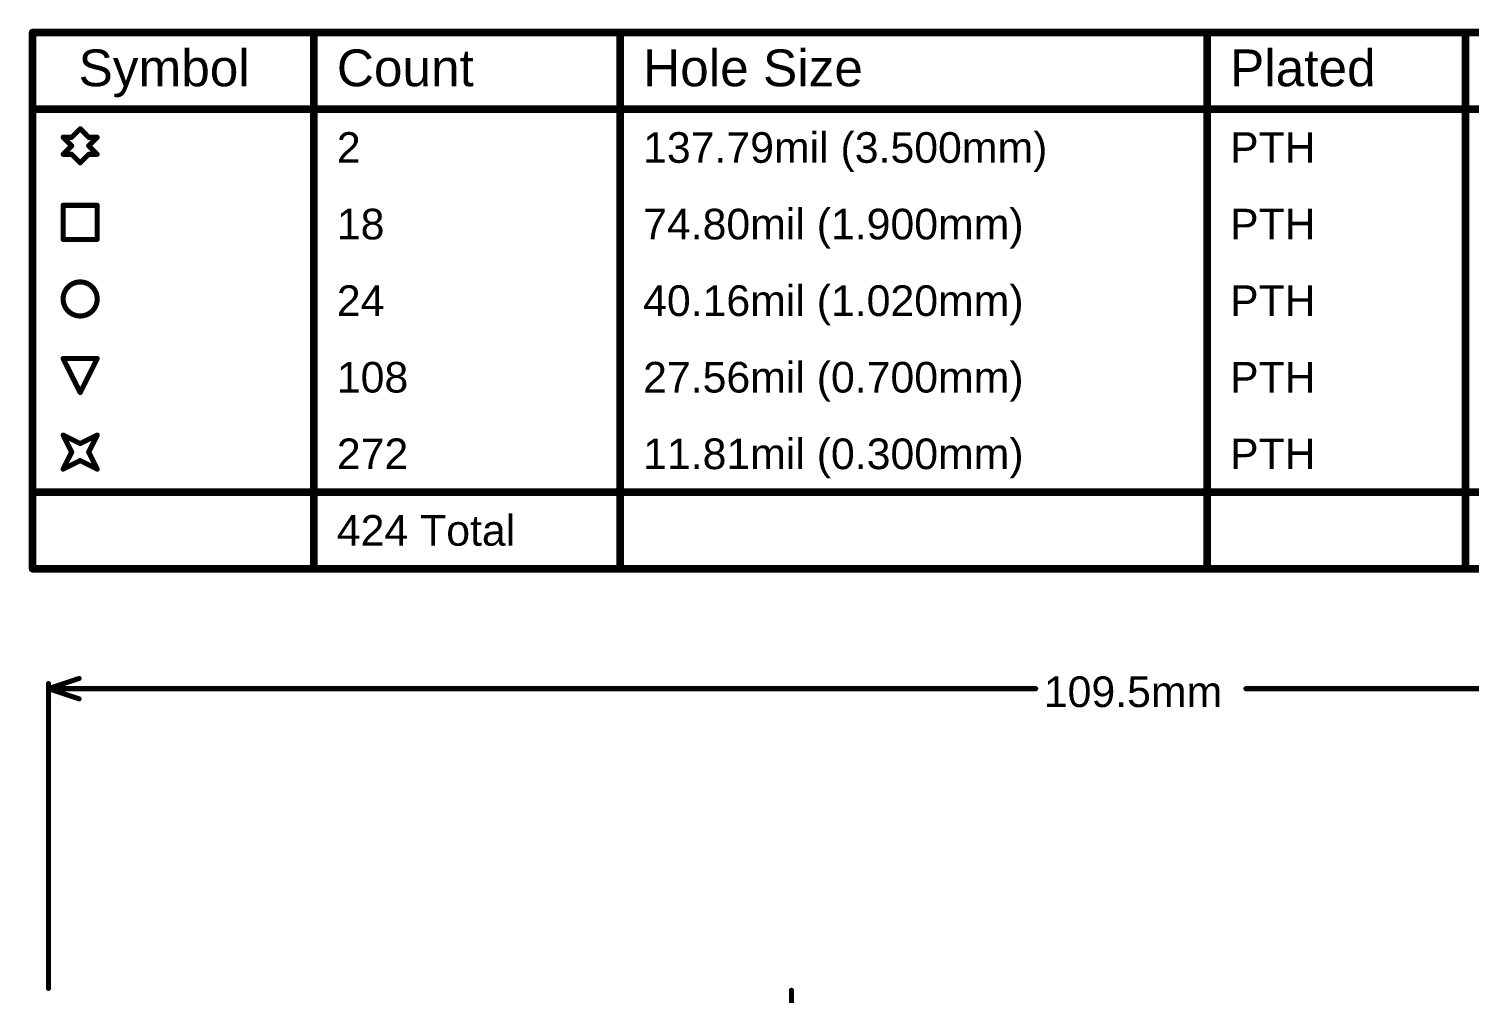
# Model space of a CAD drawing. Header units: inches. Extents: x -0.03 to 9.71, y 0.01 to 4.44.
# Drawn here: x -0.029 to 2.793, y 2.554 to 4.442 of the extents above; entities that cross this region are included whole.
import ezdxf

# ---------------------------------------------------------------- set-up
doc = ezdxf.new("R2010")
doc.units = ezdxf.units.IN
doc.header["$MEASUREMENT"] = 0
for name, color, linetype in [('Dimension', 6, 'Continuous'), ('Drill Drawing', 1, 'Continuous'), ('Top Overlay', 2, 'Continuous')]:
    doc.layers.add(name, color=color, linetype=linetype)
doc.styles.add('Arial', font='', dxfattribs={"height": 0.2})
doc.styles.get('Arial').set_extended_font_data('Arial')

msp = doc.modelspace()

# ---------------------------------------------------------------- linework, layer by layer
at = {"layer": 'Dimension', "const_width": 0.01}
for points in [[(0.0098, 3.15), (0.0698, 3.17)], [(0.0098, 2.563), (0.0098, 3.16)], [(0.0098, 3.15), (0.0698, 3.13)], [(0.0098, 3.15), (1.9434, 3.15)], [(2.3553, 3.15), (4.3209, 3.15)]]:
    msp.add_lwpolyline(points, dxfattribs=at)
at = {"layer": 'Dimension', "const_width": 0.005}
for points in [[(0.0073, 3.16, 1), (0.0123, 3.16, 1)], [(0.0673, 3.17, 1), (0.0723, 3.17, 1)], [(0.0073, 3.15, 1), (0.0123, 3.15, 1)], [(0.0073, 3.15, 1), (0.0123, 3.15, 1)], [(0.0073, 3.15, 1), (0.0123, 3.15, 1)], [(0.0673, 3.13, 1), (0.0723, 3.13, 1)], [(1.9409, 3.15, 1), (1.9459, 3.15, 1)], [(2.3528, 3.15, 1), (2.3578, 3.15, 1)], [(0.0073, 2.563, 1), (0.0123, 2.563, 1)]]:
    msp.add_lwpolyline(points, format="xyb", close=True, dxfattribs=at)
at = {"layer": 'Drill Drawing'}
for points, const_width in [([(-0.0213, 4.435), (7.1988, 4.435)], 0.015), ([(-0.0213, 3.385), (-0.0213, 4.435)], 0.015), ([(0.5296, 3.385), (0.5296, 4.435)], 0.015), ([(1.1295, 3.385), (1.1295, 4.435)], 0.015), ([(2.2791, 3.385), (2.2791, 4.435)], 0.015), ([(2.785, 3.385), (2.785, 4.435)], 0.015), ([(-0.0213, 4.285), (7.1988, 4.285)], 0.015), ([(0.0385, 4.23), (0.0552, 4.2133)], 0.01), ([(0.0385, 4.23), (0.0552, 4.23)], 0.01), ([(0.0552, 4.23), (0.0719, 4.2467)], 0.01), ([(0.0719, 4.2467), (0.0885, 4.23)], 0.01), ([(0.0885, 4.23), (0.1052, 4.23)], 0.01), ([(0.0885, 4.2133), (0.1052, 4.23)], 0.01), ([(0.0385, 4.1967), (0.0552, 4.2133)], 0.01), ([(0.0885, 4.2133), (0.1052, 4.1967)], 0.01), ([(0.0385, 4.1967), (0.0552, 4.1967)], 0.01), ([(0.0552, 4.1967), (0.0719, 4.18)], 0.01), ([(0.0719, 4.18), (0.0885, 4.1967)], 0.01), ([(0.0885, 4.1967), (0.1052, 4.1967)], 0.01), ([(0.0385, 4.0967), (0.1052, 4.0967)], 0.01), ([(0.0385, 4.03), (0.0385, 4.0967)], 0.01), ([(0.1052, 4.03), (0.1052, 4.0967)], 0.01), ([(0.0385, 4.03), (0.1052, 4.03)], 0.01), ([(0.0385, 3.7967), (0.1052, 3.7967)], 0.01), ([(0.0385, 3.7967), (0.0719, 3.73)], 0.01), ([(0.0719, 3.73), (0.1052, 3.7967)], 0.01), ([(0.0385, 3.6467), (0.0719, 3.63)], 0.01), ([(0.0385, 3.6467), (0.0552, 3.6133)], 0.01), ([(0.0719, 3.63), (0.1052, 3.6467)], 0.01), ([(0.0885, 3.6133), (0.1052, 3.6467)], 0.01), ([(0.0385, 3.58), (0.0552, 3.6133)], 0.01), ([(0.0885, 3.6133), (0.1052, 3.58)], 0.01), ([(0.0385, 3.58), (0.0719, 3.5967)], 0.01), ([(0.0719, 3.5967), (0.1052, 3.58)], 0.01), ([(-0.0213, 3.535), (7.1988, 3.535)], 0.015), ([(-0.0213, 3.385), (7.1988, 3.385)], 0.015)]:
    msp.add_lwpolyline(points, dxfattribs=dict(at, const_width=const_width))
for points, const_width in [([(-0.025, 4.435, 1), (-0.0175, 4.435, 1)], 0.0075), ([(-0.025, 4.435, 1), (-0.0175, 4.435, 1)], 0.0075), ([(0.5259, 4.435, 1), (0.5334, 4.435, 1)], 0.0075), ([(1.1257, 4.435, 1), (1.1332, 4.435, 1)], 0.0075), ([(2.2754, 4.435, 1), (2.2829, 4.435, 1)], 0.0075), ([(2.7812, 4.435, 1), (2.7887, 4.435, 1)], 0.0075), ([(-0.025, 4.285, 1), (-0.0175, 4.285, 1)], 0.0075), ([(0.036, 4.23, 1), (0.041, 4.23, 1)], 0.005), ([(0.036, 4.23, 1), (0.041, 4.23, 1)], 0.005), ([(0.0527, 4.23, 1), (0.0577, 4.23, 1)], 0.005), ([(0.0527, 4.23, 1), (0.0577, 4.23, 1)], 0.005), ([(0.0694, 4.2467, 1), (0.0744, 4.2467, 1)], 0.005), ([(0.0694, 4.2467, 1), (0.0744, 4.2467, 1)], 0.005), ([(0.086, 4.23, 1), (0.091, 4.23, 1)], 0.005), ([(0.086, 4.23, 1), (0.091, 4.23, 1)], 0.005), ([(0.1027, 4.23, 1), (0.1077, 4.23, 1)], 0.005), ([(0.1027, 4.23, 1), (0.1077, 4.23, 1)], 0.005), ([(0.0527, 4.2133, 1), (0.0577, 4.2133, 1)], 0.005), ([(0.0527, 4.2133, 1), (0.0577, 4.2133, 1)], 0.005), ([(0.086, 4.2133, 1), (0.091, 4.2133, 1)], 0.005), ([(0.086, 4.2133, 1), (0.091, 4.2133, 1)], 0.005), ([(0.036, 4.1967, 1), (0.041, 4.1967, 1)], 0.005), ([(0.036, 4.1967, 1), (0.041, 4.1967, 1)], 0.005), ([(0.0527, 4.1967, 1), (0.0577, 4.1967, 1)], 0.005), ([(0.0527, 4.1967, 1), (0.0577, 4.1967, 1)], 0.005), ([(0.0694, 4.18, 1), (0.0744, 4.18, 1)], 0.005), ([(0.0694, 4.18, 1), (0.0744, 4.18, 1)], 0.005), ([(0.086, 4.1967, 1), (0.091, 4.1967, 1)], 0.005), ([(0.086, 4.1967, 1), (0.091, 4.1967, 1)], 0.005), ([(0.1027, 4.1967, 1), (0.1077, 4.1967, 1)], 0.005), ([(0.1027, 4.1967, 1), (0.1077, 4.1967, 1)], 0.005), ([(0.036, 4.0967, 1), (0.041, 4.0967, 1)], 0.005), ([(0.036, 4.0967, 1), (0.041, 4.0967, 1)], 0.005), ([(0.1027, 4.0967, 1), (0.1077, 4.0967, 1)], 0.005), ([(0.1027, 4.0967, 1), (0.1077, 4.0967, 1)], 0.005), ([(0.036, 4.03, 1), (0.041, 4.03, 1)], 0.005), ([(0.036, 4.03, 1), (0.041, 4.03, 1)], 0.005), ([(0.1027, 4.03, 1), (0.1077, 4.03, 1)], 0.005), ([(0.1027, 4.03, 1), (0.1077, 4.03, 1)], 0.005), ([(0.1052, 3.9133, 1), (0.0385, 3.9133, 1)], 0.01), ([(0.036, 3.9133, 1), (0.041, 3.9133, 1)], 0.005), ([(0.1027, 3.9133, 1), (0.1077, 3.9133, 1)], 0.005), ([(0.036, 3.7967, 1), (0.041, 3.7967, 1)], 0.005), ([(0.036, 3.7967, 1), (0.041, 3.7967, 1)], 0.005), ([(0.1027, 3.7967, 1), (0.1077, 3.7967, 1)], 0.005), ([(0.1027, 3.7967, 1), (0.1077, 3.7967, 1)], 0.005), ([(0.0694, 3.73, 1), (0.0744, 3.73, 1)], 0.005), ([(0.0694, 3.73, 1), (0.0744, 3.73, 1)], 0.005), ([(0.036, 3.6467, 1), (0.041, 3.6467, 1)], 0.005), ([(0.036, 3.6467, 1), (0.041, 3.6467, 1)], 0.005), ([(0.1027, 3.6467, 1), (0.1077, 3.6467, 1)], 0.005), ([(0.1027, 3.6467, 1), (0.1077, 3.6467, 1)], 0.005), ([(0.0527, 3.6133, 1), (0.0577, 3.6133, 1)], 0.005), ([(0.0527, 3.6133, 1), (0.0577, 3.6133, 1)], 0.005), ([(0.0694, 3.63, 1), (0.0744, 3.63, 1)], 0.005), ([(0.0694, 3.63, 1), (0.0744, 3.63, 1)], 0.005), ([(0.086, 3.6133, 1), (0.091, 3.6133, 1)], 0.005), ([(0.086, 3.6133, 1), (0.091, 3.6133, 1)], 0.005), ([(0.036, 3.58, 1), (0.041, 3.58, 1)], 0.005), ([(0.036, 3.58, 1), (0.041, 3.58, 1)], 0.005), ([(0.0694, 3.5967, 1), (0.0744, 3.5967, 1)], 0.005), ([(0.0694, 3.5967, 1), (0.0744, 3.5967, 1)], 0.005), ([(0.1027, 3.58, 1), (0.1077, 3.58, 1)], 0.005), ([(0.1027, 3.58, 1), (0.1077, 3.58, 1)], 0.005), ([(-0.025, 3.535, 1), (-0.0175, 3.535, 1)], 0.0075), ([(-0.025, 3.385, 1), (-0.0175, 3.385, 1)], 0.0075), ([(-0.025, 3.385, 1), (-0.0175, 3.385, 1)], 0.0075), ([(0.5259, 3.385, 1), (0.5334, 3.385, 1)], 0.0075), ([(1.1257, 3.385, 1), (1.1332, 3.385, 1)], 0.0075), ([(2.2754, 3.385, 1), (2.2829, 3.385, 1)], 0.0075), ([(2.7812, 3.385, 1), (2.7887, 3.385, 1)], 0.0075)]:
    msp.add_lwpolyline(points, format="xyb", close=True, dxfattribs=dict(at, const_width=const_width))
at = {"layer": 'Top Overlay', "const_width": 0.01}
msp.add_lwpolyline([(1.465, 2.336), (1.465, 2.5591)], dxfattribs=at)
at = {"layer": 'Top Overlay', "const_width": 0.005}
msp.add_lwpolyline([(1.4625, 2.5591, 1), (1.4675, 2.5591, 1)], format="xyb", close=True, dxfattribs=at)

# ---------------------------------------------------------------- texts
at = {"layer": 'Dimension', "style": 'Arial'}
msp.add_text('109.5mm', height=0.06, dxfattribs=at).set_placement((1.9594, 3.114))
at = {"layer": 'Drill Drawing', "style": 'Arial'}
for s, height, p in [('Symbol', 0.072, (0.0687, 4.33)), ('Count', 0.072, (0.5746, 4.33)), ('Hole Size', 0.072, (1.1745, 4.33)), ('Plated', 0.072, (2.3241, 4.33)), ('2', 0.06, (0.5746, 4.18)), ('137.79mil (3.500mm)', 0.06, (1.1745, 4.18)), ('PTH', 0.06, (2.3241, 4.18)), ('18', 0.06, (0.5746, 4.03)), ('74.80mil (1.900mm)', 0.06, (1.1745, 4.03)), ('PTH', 0.06, (2.3241, 4.03)), ('24', 0.06, (0.5746, 3.88)), ('40.16mil (1.020mm)', 0.06, (1.1745, 3.88)), ('PTH', 0.06, (2.3241, 3.88)), ('108', 0.06, (0.5746, 3.73)), ('27.56mil (0.700mm)', 0.06, (1.1745, 3.73)), ('PTH', 0.06, (2.3241, 3.73)), ('272', 0.06, (0.5746, 3.58)), ('11.81mil (0.300mm)', 0.06, (1.1745, 3.58)), ('PTH', 0.06, (2.3241, 3.58)), ('424 Total', 0.06, (0.5746, 3.43))]:
    msp.add_text(s, height=height, dxfattribs=at).set_placement(p)

doc.saveas('drawing.dxf')
